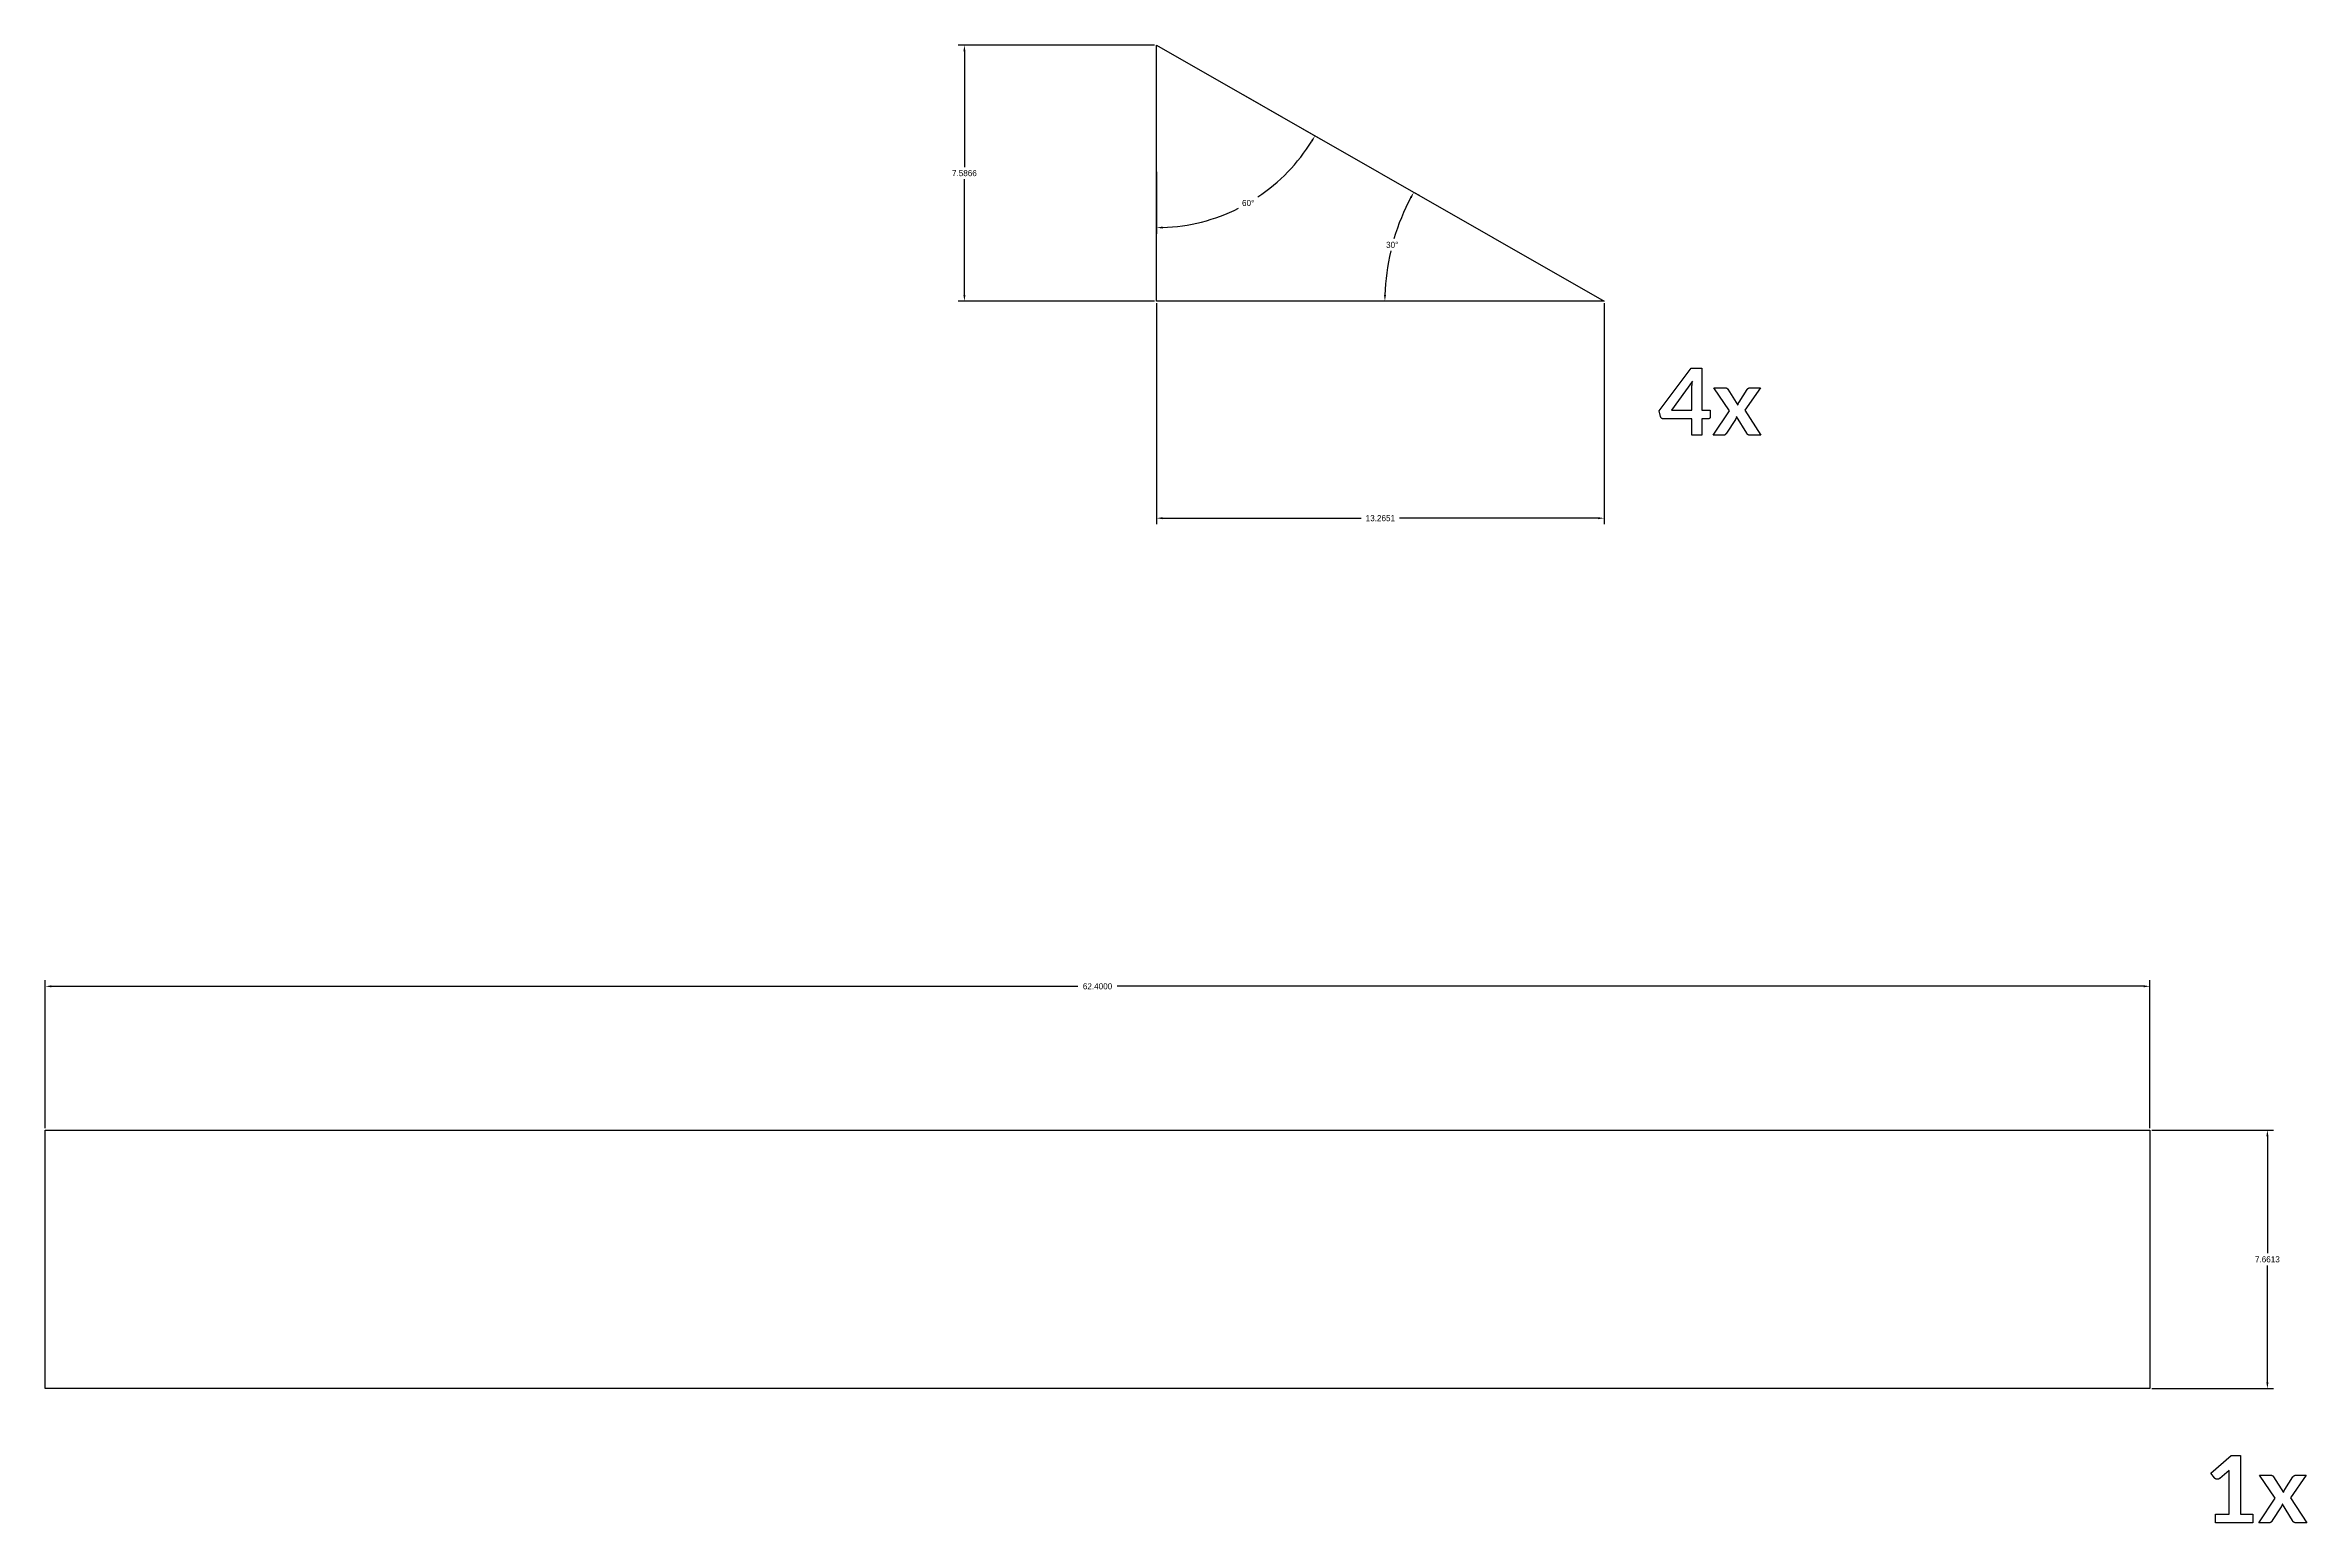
# Model space of a CAD drawing. Header units: millimetres. Extents: x -53 to 104, y -220 to 130.
# Drawn here: x -36.5 to 30.5, y 86.6 to 130.4 of the extents above; entities that cross this region are included whole.
import ezdxf

# ---------------------------------------------------------------- set-up
doc = ezdxf.new("R2010")
doc.units = ezdxf.units.MM
doc.header["$MEASUREMENT"] = 0
doc.layers.add('Standard', color=18, linetype='Continuous', true_color=0x000000)
doc.dimstyles.get("Standard").update_dxf_attribs({"dimtxt": 0.18, "dimasz": 0.18, "dimexe": 0.18, "dimexo": 0.0625, "dimgap": 0.09, "dimtad": 0, "dimtih": 1, "dimtoh": 1, "dimdec": 4, "dimzin": 0, "dimdsep": 46, "dimtxsty": 'Standard', "dimcen": 0.09, "dimadec": 0, "dimazin": 0, "dimtfac": 1, "dimtdec": 4, "dimtofl": 0, "dimtmove": 0, "dimatfit": 3, "dimfxl": 1, "dimtolj": 1, "dimtzin": 0, "dimarcsym": 0})

# ---------------------------------------------------------------- blocks, each defined once
blk = doc.blocks.new('*D63')
at = {"layer": 'Defpoints', "color": 0}
for p in [(-3.552, 122.816), (9.713, 122.816), (9.713, 116.381)]:
    blk.add_point(p, dxfattribs=at)
at = {"layer": 'Standard', "color": 0, "lineweight": -2}
for p, q in [((-3.552, 122.754), (-3.552, 116.201)), ((9.713, 122.754), (9.713, 116.201)), ((-3.372, 116.381), (2.51, 116.381)), ((9.533, 116.381), (3.651, 116.381))]:
    blk.add_line(p, q, dxfattribs=at)
at = {"layer": 'Standard', "color": 0}
for points in [[(-3.372, 116.411), (-3.372, 116.351), (-3.552, 116.381)], [(9.533, 116.351), (9.533, 116.411), (9.713, 116.381)]]:
    blk.add_solid(points, dxfattribs=at)
at = {"layer": 'Standard', "color": 0, "insert": (3.081, 116.381), "char_height": 0.18, "attachment_point": 5}
blk.add_mtext('\\A1;13.2651', dxfattribs=at)
blk = doc.blocks.new('*D64')
at = {"layer": 'Defpoints', "color": 0}
for p in [(-3.552, 130.403), (-9.252, 122.816), (-3.552, 122.816)]:
    blk.add_point(p, dxfattribs=at)
at = {"layer": 'Standard', "color": 0, "lineweight": -2}
for p, q in [((-3.615, 130.403), (-9.432, 130.403)), ((-9.252, 130.223), (-9.252, 126.792)), ((-9.252, 122.996), (-9.252, 126.428)), ((-3.615, 122.816), (-9.432, 122.816))]:
    blk.add_line(p, q, dxfattribs=at)
at = {"layer": 'Standard', "color": 0}
for points in [[(-9.222, 130.223), (-9.282, 130.223), (-9.252, 130.403)], [(-9.282, 122.996), (-9.222, 122.996), (-9.252, 122.816)]]:
    blk.add_solid(points, dxfattribs=at)
at = {"layer": 'Standard', "color": 0, "insert": (-9.252, 126.61), "char_height": 0.18, "attachment_point": 5}
blk.add_mtext('\\A1;7.5866', dxfattribs=at)
blk = doc.blocks.new('*D65')
at = {"layer": 'Defpoints', "color": 0}
for p in [(4.032, 126.065), (3.601, 125.022), (3.411, 122.816), (9.713, 122.816)]:
    blk.add_point(p, dxfattribs=at)
at = {"layer": 'Standard', "color": 0, "lineweight": -2}
for p, q in [((4.087, 126.034), (4.229, 125.953)), ((3.349, 122.816), (3.035, 122.816))]:
    blk.add_line(p, q, dxfattribs=at)
for start, end in [(151.82116, 163.44738), (166.77371, 178.41276)]:
    blk.add_arc((9.713, 122.816), 6.498, start, end, dxfattribs=at)
at = {"layer": 'Standard', "color": 0}
for points in [[(4.012, 125.87), (3.959, 125.899), (4.073, 126.042)], [(3.188, 122.997), (3.248, 122.996), (3.215, 122.816)]]:
    blk.add_solid(points, dxfattribs=at)
at = {"layer": 'Standard', "color": 0, "insert": (3.433, 124.485), "char_height": 0.18, "attachment_point": 5}
blk.add_mtext('\\A1;30%%d', dxfattribs=at)
blk = doc.blocks.new('*D66')
at = {"layer": 'Defpoints', "color": 0}
for p in [(-3.552, 130.403), (-1.03, 128.961), (-3.552, 126.715), (-1.696, 125.324)]:
    blk.add_point(p, dxfattribs=at)
at = {"layer": 'Standard', "color": 0, "lineweight": -2}
for p, q in [((-0.976, 128.93), (1.298, 127.629)), ((-3.552, 126.652), (-3.552, 124.815))]:
    blk.add_line(p, q, dxfattribs=at)
for start, end in [(303.7043, 328.32665), (271.90721, 296.65555)]:
    blk.add_arc((-3.552, 130.403), 5.408, start, end, dxfattribs=at)
at = {"layer": 'Standard', "color": 0}
for points in [[(1.076, 127.548), (1.024, 127.579), (1.142, 127.718)], [(-3.373, 125.028), (-3.372, 124.968), (-3.552, 124.995)]]:
    blk.add_solid(points, dxfattribs=at)
at = {"layer": 'Standard', "color": 0, "insert": (-0.839, 125.725), "char_height": 0.18, "attachment_point": 5}
blk.add_mtext('\\A1;60%%d', dxfattribs=at)
blk = doc.blocks.new('*D67')
at = {"layer": 'Defpoints', "color": 0}
for p in [(25.895, 98.238), (25.895, 90.577), (29.381, 90.577)]:
    blk.add_point(p, dxfattribs=at)
at = {"layer": 'Standard', "color": 0, "lineweight": -2}
for p, q in [((25.958, 98.238), (29.561, 98.238)), ((29.381, 98.058), (29.381, 94.589)), ((29.381, 90.757), (29.381, 94.226)), ((25.958, 90.577), (29.561, 90.577))]:
    blk.add_line(p, q, dxfattribs=at)
at = {"layer": 'Standard', "color": 0}
for points in [[(29.411, 98.058), (29.351, 98.058), (29.381, 98.238)], [(29.351, 90.757), (29.411, 90.757), (29.381, 90.577)]]:
    blk.add_solid(points, dxfattribs=at)
at = {"layer": 'Standard', "color": 0, "insert": (29.381, 94.407), "char_height": 0.18, "attachment_point": 5}
blk.add_mtext('\\A1;7.6613', dxfattribs=at)
blk = doc.blocks.new('*D68')
at = {"layer": 'Defpoints', "color": 0}
for p in [(25.895, 102.502), (-36.505, 98.238), (25.895, 98.238)]:
    blk.add_point(p, dxfattribs=at)
at = {"layer": 'Standard', "color": 0, "lineweight": -2}
for p, q in [((-36.505, 98.301), (-36.505, 102.682)), ((25.895, 98.301), (25.895, 102.682)), ((-36.325, 102.502), (-5.892, 102.502)), ((25.715, 102.502), (-4.718, 102.502))]:
    blk.add_line(p, q, dxfattribs=at)
at = {"layer": 'Standard', "color": 0}
for points in [[(-36.325, 102.532), (-36.325, 102.472), (-36.505, 102.502)], [(25.715, 102.472), (25.715, 102.532), (25.895, 102.502)]]:
    blk.add_solid(points, dxfattribs=at)
at = {"layer": 'Standard', "color": 0, "insert": (-5.305, 102.502), "char_height": 0.18, "attachment_point": 5}
blk.add_mtext('\\A1;62.4000', dxfattribs=at)

msp = doc.modelspace()

# ---------------------------------------------------------------- linework, layer by layer
at = {"color": 84, "true_color": 0x1ab11a}
msp.add_lwpolyline([(9.71303, 122.81641), (-3.55203, 122.8164), (-3.55203, 130.40298), (9.71303, 122.81641)], dxfattribs=at)
at = {"color": 16, "true_color": 0x860606}
msp.add_lwpolyline([(-36.50497, 90.5768), (-36.50497, 98.23807), (25.89505, 98.23806), (25.89505, 90.57679), (-36.50497, 90.5768)], dxfattribs=at)
at = {"layer": 'Standard'}
for p, q in [((11.35125, 119.56874), (12.29238, 120.8262)), ((12.29238, 120.8262), (12.61396, 120.8262)), ((12.61396, 120.8262), (12.61396, 119.58668)), ((12.33089, 120.43991), (11.71396, 119.58668)), ((12.31859, 119.58668), (12.31859, 120.23668)), ((13.4321, 119.56471), (12.96758, 120.24757)), ((12.96758, 120.24757), (13.2948, 120.24757)), ((13.38129, 120.20362), (13.67666, 119.73366)), ((13.7194, 119.8258), (13.9571, 120.19677)), ((14.34742, 120.24757), (13.88432, 119.57983)), ((14.03533, 120.24757), (14.34742, 120.24757)), ((11.38694, 119.39697), (11.35125, 119.56874)), ((11.71396, 119.58668), (12.31859, 119.58668)), ((12.61396, 119.58668), (12.86416, 119.58668)), ((12.86416, 119.58668), (12.86416, 119.39011)), ((12.94843, 118.83769), (13.4321, 119.56471)), ((13.94198, 118.901), (13.64379, 119.39152)), ((13.88432, 119.57983), (14.36658, 118.83769)), ((12.31859, 119.32277), (11.48029, 119.32277)), ((12.31859, 118.83769), (12.31859, 119.32277)), ((12.61396, 118.83769), (12.31859, 118.83769)), ((12.79541, 119.32277), (12.61396, 119.32277)), ((12.61396, 119.32277), (12.61396, 118.83769)), ((13.25206, 118.83769), (12.94843, 118.83769)), ((13.60811, 119.30906), (13.3442, 118.901)), ((14.36658, 118.83769), (14.03956, 118.83769)), ((27.70222, 88.07267), (28.30827, 88.58799)), ((28.30827, 88.58799), (28.5871, 88.58799)), ((28.5871, 88.58799), (28.5871, 86.8523)), ((27.80948, 87.92549), (27.70222, 88.07267)), ((28.25182, 88.1523), (27.96613, 87.91319)), ((28.24779, 86.8523), (28.24779, 88.01077)), ((29.61412, 87.32509), (29.1496, 88.00795)), ((29.1496, 88.00795), (29.47682, 88.00795)), ((29.56331, 87.964), (29.85867, 87.49404)), ((29.90142, 87.58617), (30.13912, 87.95714)), ((30.52944, 88.00795), (30.06633, 87.34021)), ((30.21734, 88.00795), (30.52944, 88.00795)), ((29.13045, 86.59807), (29.61412, 87.32509)), ((30.06633, 87.34021), (30.54859, 86.59807)), ((27.84517, 86.59807), (27.84517, 86.8523)), ((27.84517, 86.8523), (28.24779, 86.8523)), ((28.94456, 86.59807), (27.84517, 86.59807)), ((28.5871, 86.8523), (28.94456, 86.8523)), ((28.94456, 86.8523), (28.94456, 86.59807)), ((29.43408, 86.59807), (29.13045, 86.59807)), ((29.79013, 87.06944), (29.52621, 86.66138)), ((30.124, 86.66138), (29.82581, 87.1519)), ((30.54859, 86.59807), (30.22158, 86.59807))]:
    msp.add_line(p, q, dxfattribs=at)
for points in [[(12.31859, 120.23668), (12.31859, 120.32862), (12.33089, 120.43991)], [(13.2948, 120.24757), (13.3319, 120.24757), (13.34974, 120.23729)], [(13.34974, 120.23729), (13.36758, 120.22701), (13.38129, 120.20362)], [(13.9571, 120.19677), (13.98734, 120.24757), (14.03533, 120.24757)], [(11.4199, 119.34404), (11.39379, 119.36531), (11.38694, 119.39697)], [(12.86416, 119.39011), (12.86416, 119.36269), (12.84631, 119.34273)], [(13.64379, 119.39152), (13.63694, 119.36814), (13.62797, 119.34747)], [(13.67666, 119.73366), (13.69178, 119.78043), (13.7194, 119.8258)], [(11.48029, 119.32277), (11.44601, 119.32277), (11.4199, 119.34404)], [(12.84631, 119.34273), (12.82847, 119.32277), (12.79541, 119.32277)], [(13.3071, 118.85765), (13.28513, 118.83769), (13.25206, 118.83769)], [(13.3442, 118.901), (13.32908, 118.87761), (13.3071, 118.85765)], [(13.62797, 119.34747), (13.619, 119.32681), (13.60811, 119.30906)], [(13.97978, 118.85695), (13.9571, 118.8762), (13.94198, 118.901)], [(14.03956, 118.83769), (14.00246, 118.83769), (13.97978, 118.85695)], [(27.83408, 87.90291), (27.81754, 87.91319), (27.80948, 87.92549)], [(27.87188, 87.88849), (27.85061, 87.89263), (27.83408, 87.90291)], [(27.91724, 87.8891), (27.89315, 87.88436), (27.87188, 87.88849)], [(27.96613, 87.91319), (27.94133, 87.89384), (27.91724, 87.8891)], [(28.24779, 88.01077), (28.24779, 88.07952), (28.25182, 88.1523)], [(29.47682, 88.00795), (29.51392, 88.00795), (29.53176, 87.99767)], [(29.53176, 87.99767), (29.5496, 87.98738), (29.56331, 87.964)], [(30.13912, 87.95714), (30.16936, 88.00795), (30.21734, 88.00795)], [(29.85867, 87.49404), (29.87379, 87.54081), (29.90142, 87.58617)], [(29.48912, 86.61803), (29.46714, 86.59807), (29.43408, 86.59807)], [(29.52621, 86.66138), (29.51109, 86.63799), (29.48912, 86.61803)], [(29.80998, 87.10785), (29.80101, 87.08718), (29.79013, 87.06944)], [(29.82581, 87.1519), (29.81896, 87.12851), (29.80998, 87.10785)], [(30.1618, 86.61732), (30.13912, 86.63658), (30.124, 86.66138)], [(30.22158, 86.59807), (30.18448, 86.59807), (30.1618, 86.61732)]]:
    msp.add_open_spline(points, degree=2, dxfattribs=at)

# ---------------------------------------------------------------- dimensions: what is measured, and where the dimension line sits
for base, p1, p2, picture, middle in [((-9.2521, 122.8164), (-3.55203, 130.40298), (-3.55203, 122.8164), '*D64', (-9.2521, 126.60969)), ((29.38119, 90.57679), (25.89505, 98.23806), (25.89505, 90.57679), '*D67', (29.38119, 94.40742))]:
    dim = msp.add_linear_dim(base=base, p1=p1, p2=p2, angle=90, dimstyle='Standard', dxfattribs=at)
    dim.commit()
    dim.dimension.update_dxf_attribs({"geometry": picture, "text_midpoint": middle})
for base, center, p1, p2, picture, middle in [((-1.69556, 125.32388), (-3.55203, 130.40298), (-3.55203, 126.71488), (-1.02995, 128.96055), '*D66', (-0.8386, 125.72526)), ((3.60132, 125.02208), (9.71303, 122.81641), (4.0325, 126.06523), (3.41116, 122.81641), '*D65', (3.43347, 124.48528))]:
    dim = msp.add_angular_dim_3p(base=base, center=center, p1=p1, p2=p2, dimstyle='Standard', dxfattribs=at)
    dim.commit()
    dim.dimension.update_dxf_attribs({"geometry": picture, "text_midpoint": middle})
for base, p1, p2, picture, middle in [((9.71303, 116.38079), (-3.55203, 122.8164), (9.71303, 122.81641), '*D63', (3.0805, 116.38079)), ((25.89505, 102.50203), (-36.50497, 98.23807), (25.89505, 98.23806), '*D68', (-5.30496, 102.50203))]:
    dim = msp.add_linear_dim(base=base, p1=p1, p2=p2, dimstyle='Standard', dxfattribs=at)
    dim.commit()
    dim.dimension.update_dxf_attribs({"geometry": picture, "text_midpoint": middle})

doc.saveas('drawing.dxf')
